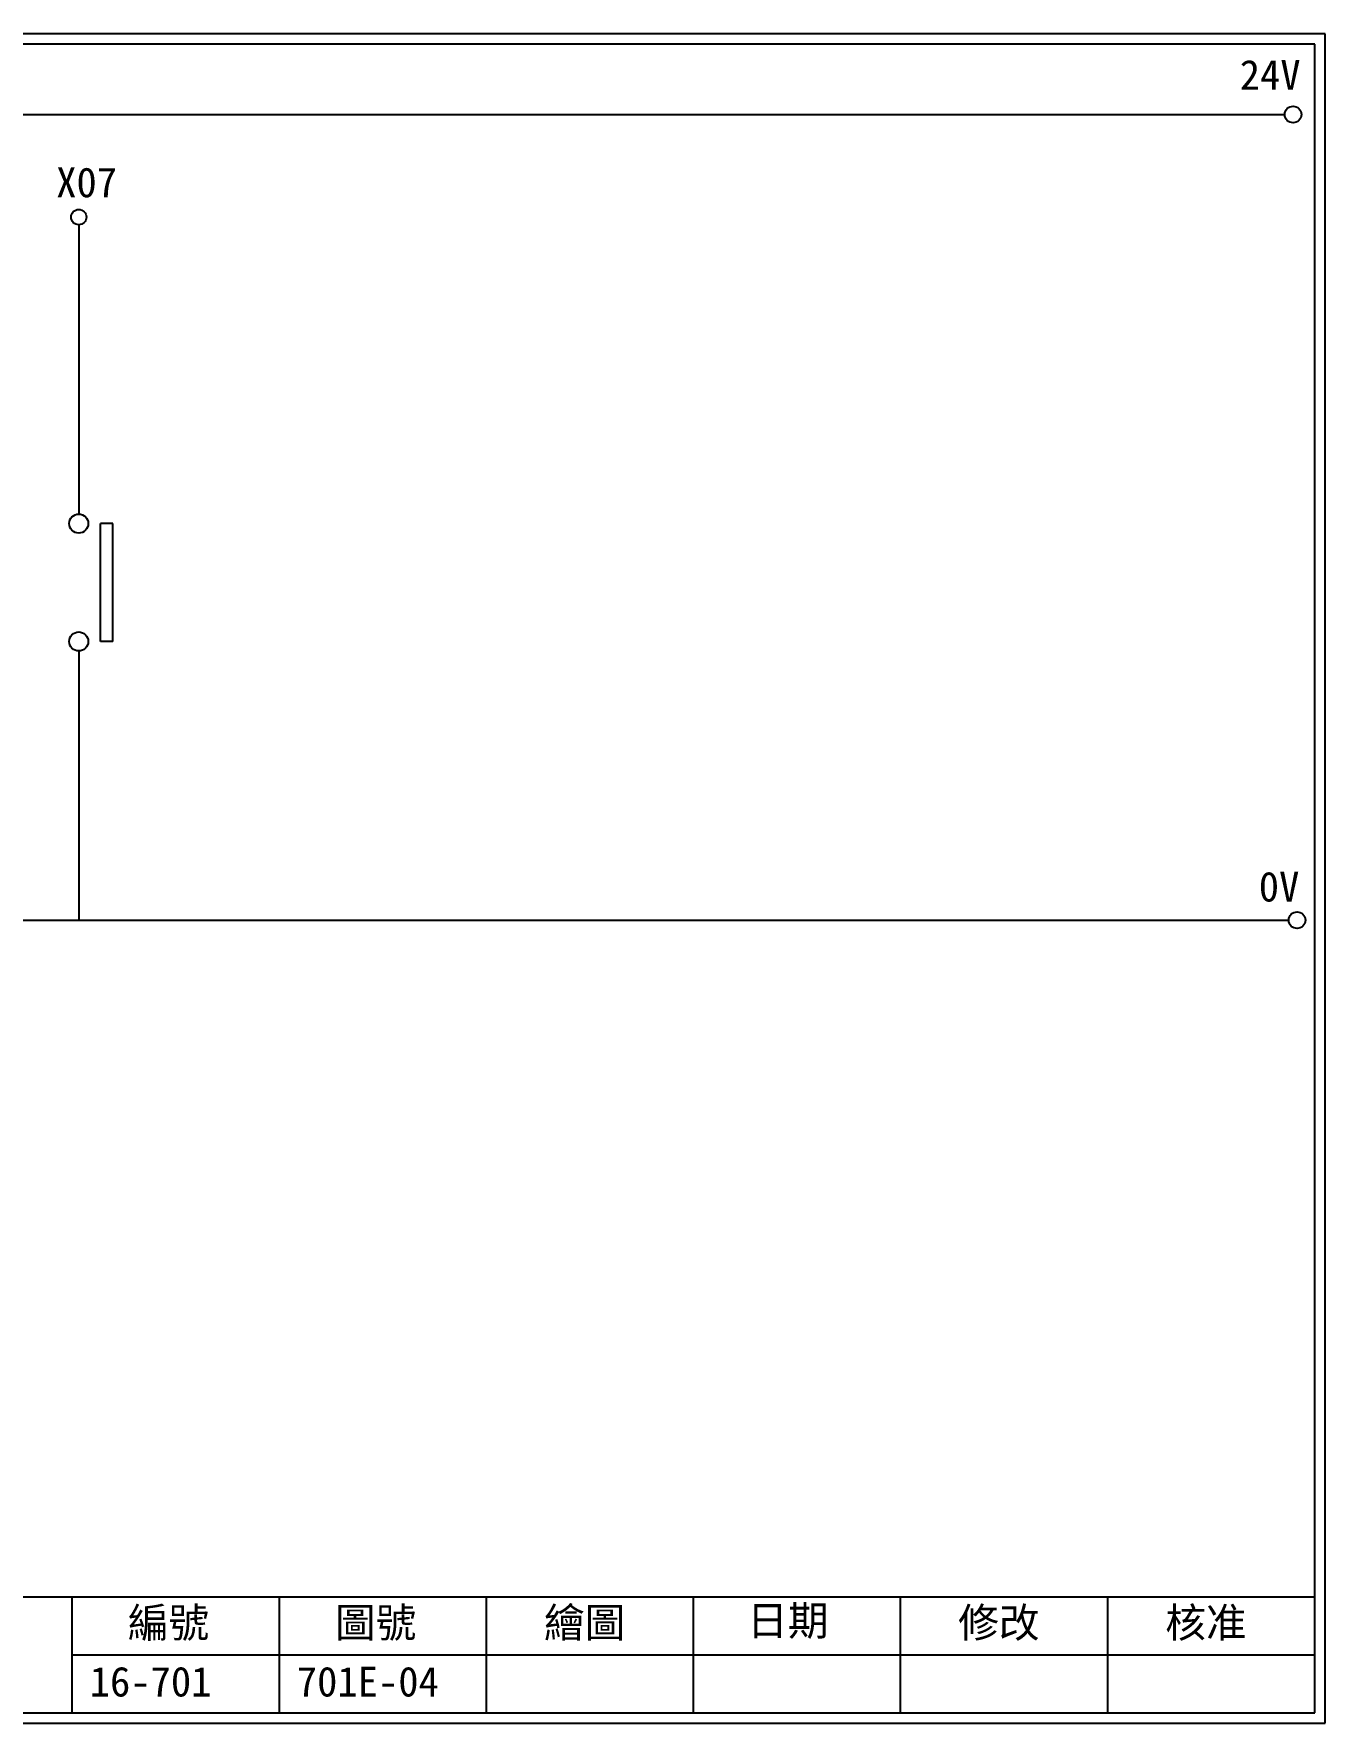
# Model space of a CAD drawing. Extents: x 275 to 562, y 265 to 469.
# Drawn here: x 406 to 561.9, y 264.9 to 468.9 of the extents above; entities that cross this region are included whole.
import ezdxf

# ---------------------------------------------------------------- set-up
doc = ezdxf.new("R2010")
doc.units = 0
doc.layers.get('0').update_dxf_attribs({"linetype": 'CONTINUOUS'})
doc.layers.add('圖框層', color=7, linetype='CONTINUOUS')
doc.layers.add('標尺寸層', color=3, linetype='CONTINUOUS')
doc.styles.add('STSL', font='kaiu.ttf')

msp = doc.modelspace()

# ---------------------------------------------------------------- linework, layer by layer
for p, q in [((415.54, 409.78), (414.04, 409.78)), ((415.54, 395.55), (414.04, 395.55))]:
    msp.add_line(p, q)
for centre in [(558.02, 459.17), (558.5, 361.9)]:
    msp.add_circle(centre, 1)
at = {"layer": '圖框層', "color": 7}
for p, q in [((561.9, 468.91), (274.9, 468.91)), ((560.65, 467.66), (276.15, 467.66)), ((560.65, 266.2), (560.65, 467.66)), ((561.9, 264.95), (561.9, 468.91)), ((276.15, 280.2), (560.65, 280.2)), ((410.65, 266.2), (410.65, 280.2)), ((435.65, 266.2), (435.65, 280.2)), ((460.65, 266.2), (460.65, 280.2)), ((485.65, 266.2), (485.65, 280.2)), ((510.65, 266.2), (510.65, 280.2)), ((535.65, 266.2), (535.65, 280.2)), ((410.65, 273.2), (560.65, 273.2)), ((276.15, 266.2), (560.65, 266.2)), ((274.9, 264.95), (561.9, 264.95))]:
    msp.add_line(p, q, dxfattribs=at)
at = {"layer": '標尺寸層', "color": 7}
for p, q in [((279.42, 459.17), (557.02, 459.17)), ((411.43, 445.86), (411.43, 410.93)), ((414.04, 395.55), (414.04, 409.78)), ((415.54, 395.55), (415.54, 409.78)), ((411.43, 394.41), (411.43, 361.9)), ((411.43, 394.4), (411.43, 361.9)), ((279.63, 361.9), (557.5, 361.9))]:
    msp.add_line(p, q, dxfattribs=at)
for centre, radius in [((411.43, 446.78), 0.92), ((411.43, 446.78), 0.92), ((411.43, 409.78), 1.15), ((411.43, 395.55), 1.15)]:
    msp.add_circle(centre, radius, dxfattribs=at)

# ---------------------------------------------------------------- texts
at = {"layer": '圖框層', "color": 4, "style": 'STSL'}
for s, p in [('24V', (551.58, 462.16)), ('X07', (408.71, 449.18)), ('0V', (553.88, 364.15)), ('繪圖', (467.59, 275.29)), ('日期', (492.12, 275.53)), ('編號', (417.36, 275.28)), ('圖號', (442.36, 275.28)), ('修改', (517.59, 275.29)), ('核准', (542.59, 275.29)), ('16-701', (412.76, 268.17)), ('701E-04', (437.76, 268.17))]:
    msp.add_text(s, height=3.6, dxfattribs=at).set_placement(p)

doc.saveas('drawing.dxf')
